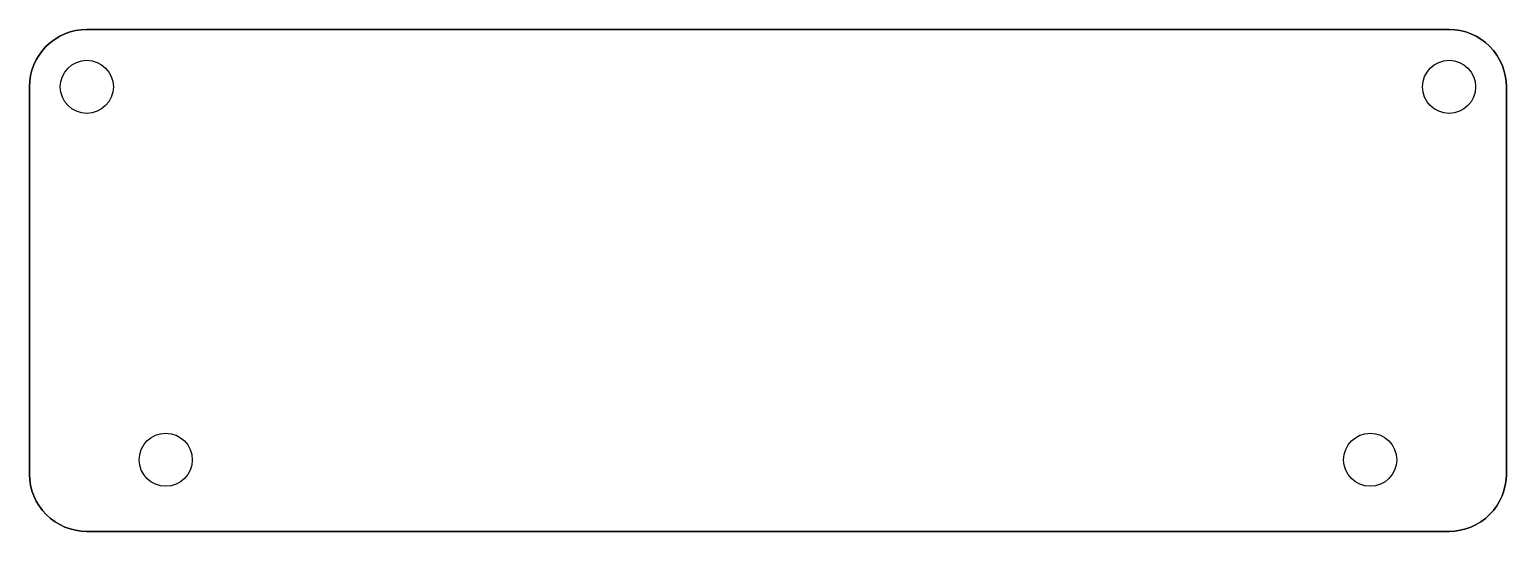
# Model space of a CAD drawing. Header units: millimetres. Extents: x -39 to 64, y -57 to -22.
import ezdxf

# ---------------------------------------------------------------- set-up
doc = ezdxf.new("R2010")
doc.units = ezdxf.units.MM

msp = doc.modelspace()

# ---------------------------------------------------------------- linework, layer by layer
for points in [[(63.69, -53.12), (63.69, -26.12, 0.414214), (59.69, -22.12), (-35.31, -22.12, 0.414214), (-39.31, -26.12), (-39.31, -53.12, 0.414214), (-35.31, -57.12), (59.69, -57.12, 0.414214)], [(-35.31, -57.12, -0.414214), (-39.31, -53.12), (-39.31, -26.12, -0.414214), (-35.31, -22.12), (59.69, -22.12, -0.414214), (63.69, -26.12), (63.69, -53.12, -0.414214), (59.69, -57.12)]]:
    msp.add_lwpolyline(points, format="xyb", close=True)
msp.add_lwpolyline([(59.69, -57.12, 0.414214), (63.69, -53.12), (63.69, -26.12, 0.414214), (59.69, -22.12), (-35.31, -22.12, 0.414214), (-39.31, -26.12), (-39.31, -53.12, 0.414214), (-35.31, -57.12)], format="xyb")
for centre in [(-35.31, -26.12), (59.69, -26.12), (-29.81, -52.12), (54.19, -52.12)]:
    msp.add_circle(centre, 1.85)

doc.saveas('drawing.dxf')
